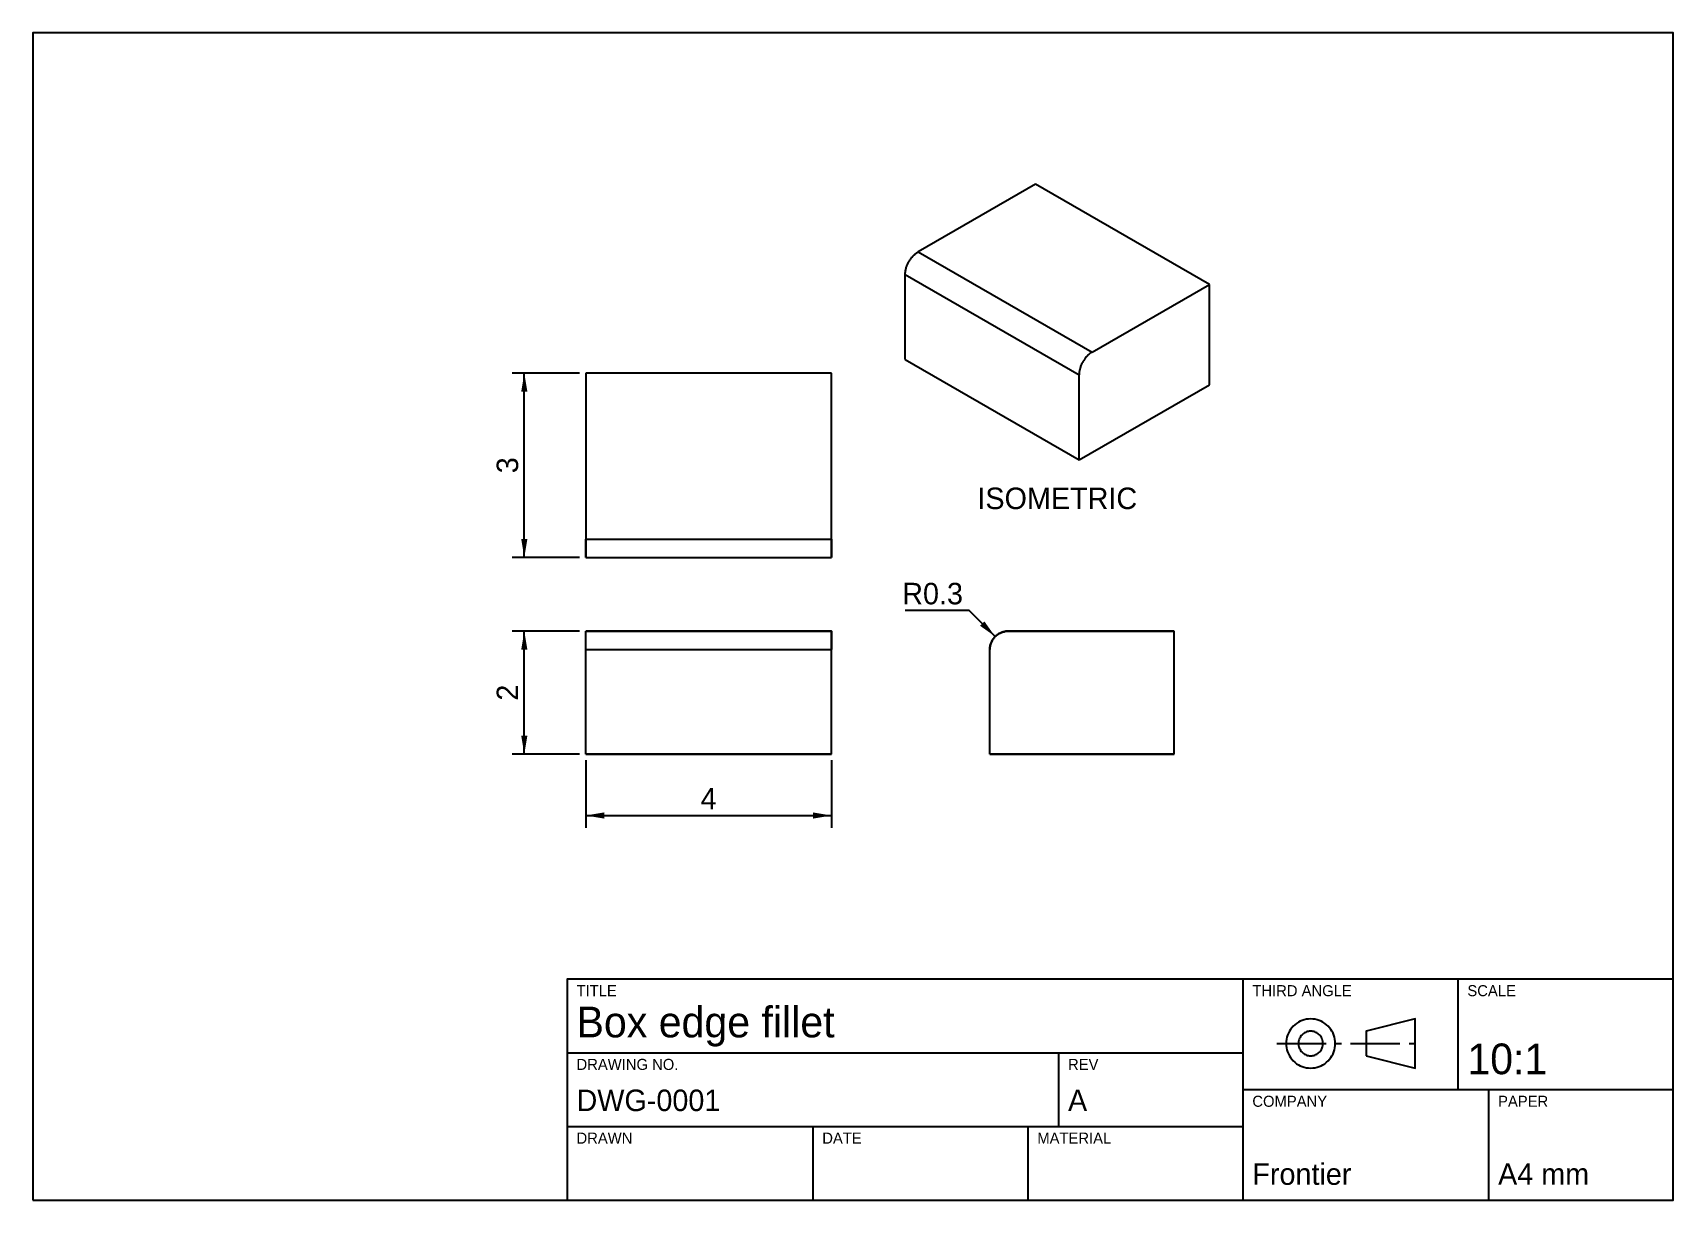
# Model space of a CAD drawing. Extents: x 20 to 287, y 10 to 200.
import ezdxf
from ezdxf.enums import TextEntityAlignment as Align

# ---------------------------------------------------------------- set-up
doc = ezdxf.new("R2010")
doc.units = 0
doc.linetypes.add('CENTER', pattern=[12, 8, -1.5, 1, -1.5])
for name, color, linetype in [('BORDER', 7, 'CONTINUOUS'), ('CENTRE', 1, 'CENTER'), ('DIMENSION', 3, 'CONTINUOUS'), ('TANGENT', 8, 'CONTINUOUS'), ('TITLE', 7, 'CONTINUOUS'), ('VISIBLE', 7, 'CONTINUOUS')]:
    doc.layers.add(name, color=color, linetype=linetype)
doc.styles.get("Standard").update_dxf_attribs({"font": 'txt', "width": 0.6})

msp = doc.modelspace()

# ---------------------------------------------------------------- linework, layer by layer
at = {"layer": 'BORDER'}
msp.add_lwpolyline([(20, 10), (287, 10), (287, 200), (20, 200), (20, 10)], dxfattribs=at)
at = {"layer": 'CENTRE'}
msp.add_line((222.5, 35.5), (246.5, 35.5), dxfattribs=at)
at = {"layer": 'DIMENSION'}
for p, q in [((109, 144.61), (98, 144.61)), ((100, 114.61), (100, 144.61)), ((109, 114.61), (98, 114.61)), ((109, 102.61), (98, 102.61)), ((100, 82.61), (100, 102.61)), ((109, 82.61), (98, 82.61)), ((110, 81.61), (110, 70.61)), ((150, 81.61), (150, 70.61)), ((110, 72.61), (150, 72.61))]:
    msp.add_line(p, q, dxfattribs=at)
msp.add_lwpolyline([(176.64, 101.74), (172.4, 105.98), (162, 105.98)], dxfattribs=at)
for points in [[(100, 144.61), (99.5, 141.61), (100.5, 141.61)], [(100, 114.61), (100.5, 117.61), (99.5, 117.61)], [(176.64, 101.74), (174.88, 104.21), (174.17, 103.5)], [(100, 102.61), (99.5, 99.61), (100.5, 99.61)], [(100, 82.61), (100.5, 85.61), (99.5, 85.61)], [(110, 72.61), (113, 72.11), (113, 73.11)], [(150, 72.61), (147, 73.11), (147, 72.11)]]:
    msp.add_solid(points, dxfattribs=at)
at = {"layer": 'TANGENT'}
for p, q in [((164.12, 164.36), (192.41, 148.03)), ((162, 160.69), (190.29, 144.36)), ((110, 117.61), (150, 117.61)), ((110, 114.61), (150, 114.61)), ((110, 102.61), (150, 102.61)), ((110, 99.61), (150, 99.61))]:
    msp.add_line(p, q, dxfattribs=at)
at = {"layer": 'TITLE'}
for p, q in [((217, 10), (217, 46)), ((252, 28), (252, 46)), ((107, 34), (217, 34)), ((187, 22), (187, 34)), ((217, 28), (287, 28)), ((257, 10), (257, 28)), ((107, 22), (217, 22)), ((147, 10), (147, 22)), ((182, 10), (182, 22))]:
    msp.add_line(p, q, dxfattribs=at)
for points in [[(107, 10), (287, 10), (287, 46), (107, 46), (107, 10)], [(232, 35.5), (231.98, 35.85), (231.94, 36.19), (231.86, 36.54), (231.76, 36.87), (231.63, 37.19), (231.46, 37.5), (231.28, 37.79), (231.06, 38.07), (230.83, 38.33), (230.57, 38.56), (230.29, 38.78), (230, 38.96), (229.69, 39.13), (229.37, 39.26), (229.04, 39.36), (228.69, 39.44), (228.35, 39.48), (228, 39.5), (227.65, 39.48), (227.31, 39.44), (226.96, 39.36), (226.63, 39.26), (226.31, 39.13), (226, 38.96), (225.71, 38.78), (225.43, 38.56), (225.17, 38.33), (224.94, 38.07), (224.72, 37.79), (224.54, 37.5), (224.37, 37.19), (224.24, 36.87), (224.14, 36.54), (224.06, 36.19), (224.02, 35.85), (224, 35.5), (224.02, 35.15), (224.06, 34.81), (224.14, 34.46), (224.24, 34.13), (224.37, 33.81), (224.54, 33.5), (224.72, 33.21), (224.94, 32.93), (225.17, 32.67), (225.43, 32.44), (225.71, 32.22), (226, 32.04), (226.31, 31.87), (226.63, 31.74), (226.96, 31.64), (227.31, 31.56), (227.65, 31.52), (228, 31.5), (228.35, 31.52), (228.69, 31.56), (229.04, 31.64), (229.37, 31.74), (229.69, 31.87), (230, 32.04), (230.29, 32.22), (230.57, 32.44), (230.83, 32.67), (231.06, 32.93), (231.28, 33.21), (231.46, 33.5), (231.63, 33.81), (231.76, 34.13), (231.86, 34.46), (231.94, 34.81), (231.98, 35.15), (232, 35.5)], [(230, 35.5), (229.99, 35.67), (229.97, 35.85), (229.93, 36.02), (229.88, 36.18), (229.81, 36.35), (229.73, 36.5), (229.64, 36.65), (229.53, 36.79), (229.41, 36.91), (229.29, 37.03), (229.15, 37.14), (229, 37.23), (228.85, 37.31), (228.68, 37.38), (228.52, 37.43), (228.35, 37.47), (228.17, 37.49), (228, 37.5), (227.83, 37.49), (227.65, 37.47), (227.48, 37.43), (227.32, 37.38), (227.15, 37.31), (227, 37.23), (226.85, 37.14), (226.71, 37.03), (226.59, 36.91), (226.47, 36.79), (226.36, 36.65), (226.27, 36.5), (226.19, 36.35), (226.12, 36.18), (226.07, 36.02), (226.03, 35.85), (226.01, 35.67), (226, 35.5), (226.01, 35.33), (226.03, 35.15), (226.07, 34.98), (226.12, 34.82), (226.19, 34.65), (226.27, 34.5), (226.36, 34.35), (226.47, 34.21), (226.59, 34.09), (226.71, 33.97), (226.85, 33.86), (227, 33.77), (227.15, 33.69), (227.32, 33.62), (227.48, 33.57), (227.65, 33.53), (227.83, 33.51), (228, 33.5), (228.17, 33.51), (228.35, 33.53), (228.52, 33.57), (228.68, 33.62), (228.85, 33.69), (229, 33.77), (229.15, 33.86), (229.29, 33.97), (229.41, 34.09), (229.53, 34.21), (229.64, 34.35), (229.73, 34.5), (229.81, 34.65), (229.88, 34.82), (229.93, 34.98), (229.97, 35.15), (229.99, 35.33), (230, 35.5)], [(237, 33.5), (245, 31.5), (245, 39.5), (237, 37.5), (237, 33.5)]]:
    msp.add_lwpolyline(points, dxfattribs=at)
at = {"layer": 'VISIBLE'}
for p, q in [((183.21, 175.39), (164.12, 164.36)), ((211.5, 159.06), (183.21, 175.39)), ((162, 146.81), (162, 160.69)), ((192.41, 148.03), (211.5, 159.06)), ((211.5, 142.73), (211.5, 159.06)), ((150, 144.61), (110, 144.61)), ((110, 144.61), (110, 117.61)), ((110, 144.61), (110, 114.61)), ((150, 144.61), (110, 144.61)), ((150, 117.61), (150, 144.61)), ((150, 114.61), (150, 144.61)), ((162, 146.81), (190.29, 130.48)), ((190.29, 130.48), (190.29, 144.36)), ((190.29, 130.48), (211.5, 142.73)), ((110, 114.61), (150, 114.61)), ((150, 102.61), (110, 102.61)), ((110, 82.61), (110, 102.61)), ((150, 82.61), (150, 102.61)), ((205.77, 102.61), (178.77, 102.61)), ((178.77, 102.61), (205.77, 102.61)), ((205.77, 82.61), (205.77, 102.61)), ((205.77, 82.61), (205.77, 102.61)), ((110, 82.61), (110, 99.61)), ((150, 82.61), (150, 99.61)), ((175.77, 82.61), (175.77, 99.61)), ((175.77, 82.61), (175.77, 99.61)), ((150, 82.61), (110, 82.61)), ((110, 82.61), (150, 82.61)), ((205.77, 82.61), (175.77, 82.61)), ((175.77, 82.61), (205.77, 82.61))]:
    msp.add_line(p, q, dxfattribs=at)
for points in [[(162, 160.69), (162, 160.8), (162.01, 160.92), (162.02, 161.04), (162.04, 161.16), (162.04, 161.19), (162.06, 161.28), (162.08, 161.41), (162.11, 161.53), (162.14, 161.66), (162.16, 161.72), (162.18, 161.78), (162.22, 161.91), (162.27, 162.04), (162.32, 162.16), (162.36, 162.26), (162.37, 162.29), (162.43, 162.41), (162.49, 162.54), (162.55, 162.66), (162.62, 162.78), (162.69, 162.9), (162.77, 163.02), (162.84, 163.13), (162.92, 163.24), (162.94, 163.27), (163.01, 163.35), (163.09, 163.46), (163.18, 163.56), (163.27, 163.66), (163.31, 163.71), (163.36, 163.76), (163.45, 163.85), (163.54, 163.93), (163.64, 164.02), (163.71, 164.08), (163.73, 164.1), (163.83, 164.17), (163.93, 164.24), (164.02, 164.3), (164.12, 164.36)], [(192.41, 148.03), (192.31, 147.97), (192.21, 147.91), (192.11, 147.84), (192.02, 147.77), (191.99, 147.75), (191.92, 147.69), (191.83, 147.6), (191.73, 147.52), (191.64, 147.43), (191.6, 147.38), (191.55, 147.33), (191.46, 147.23), (191.37, 147.13), (191.29, 147.02), (191.23, 146.94), (191.21, 146.91), (191.13, 146.8), (191.05, 146.69), (190.98, 146.57), (190.91, 146.45), (190.84, 146.33), (190.77, 146.21), (190.71, 146.08), (190.66, 145.96), (190.64, 145.93), (190.6, 145.83), (190.55, 145.71), (190.51, 145.58), (190.47, 145.45), (190.45, 145.39), (190.43, 145.33), (190.4, 145.2), (190.37, 145.08), (190.34, 144.95), (190.33, 144.86), (190.32, 144.83), (190.31, 144.71), (190.29, 144.59), (190.29, 144.47), (190.29, 144.36)], [(110, 114.61), (110, 114.62), (110, 114.63), (110, 114.64), (110, 114.67), (110, 114.69), (110, 114.72), (110, 114.73), (110, 114.77), (110, 114.82), (110, 114.87), (110, 114.93), (110, 114.99), (110, 115.02), (110, 115.06), (110, 115.14), (110, 115.22), (110, 115.31), (110, 115.4), (110, 115.49), (110, 115.59), (110, 115.7), (110, 115.81), (110, 115.92), (110, 116.04), (110, 116.11), (110, 116.15), (110, 116.28), (110, 116.4), (110, 116.53), (110, 116.66), (110, 116.79), (110, 116.84), (110, 116.93), (110, 117.06), (110, 117.2), (110, 117.34), (110, 117.48), (110, 117.61)], [(150, 117.61), (150, 117.48), (150, 117.34), (150, 117.2), (150, 117.06), (150, 116.93), (150, 116.84), (150, 116.79), (150, 116.66), (150, 116.53), (150, 116.4), (150, 116.28), (150, 116.15), (150, 116.11), (150, 116.04), (150, 115.92), (150, 115.81), (150, 115.7), (150, 115.59), (150, 115.49), (150, 115.4), (150, 115.31), (150, 115.22), (150, 115.14), (150, 115.06), (150, 115.02), (150, 114.99), (150, 114.93), (150, 114.87), (150, 114.82), (150, 114.77), (150, 114.73), (150, 114.72), (150, 114.69), (150, 114.67), (150, 114.64), (150, 114.63), (150, 114.62), (150, 114.61)], [(110, 99.61), (110, 99.75), (110, 99.89), (110, 100.03), (110, 100.17), (110, 100.3), (110, 100.39), (110, 100.44), (110, 100.57), (110, 100.7), (110, 100.83), (110, 100.95), (110, 101.07), (110, 101.11), (110, 101.19), (110, 101.31), (110, 101.42), (110, 101.53), (110, 101.64), (110, 101.74), (110, 101.83), (110, 101.92), (110, 102.01), (110, 102.09), (110, 102.17), (110, 102.21), (110, 102.24), (110, 102.3), (110, 102.36), (110, 102.41), (110, 102.46), (110, 102.5), (110, 102.51), (110, 102.53), (110, 102.56), (110, 102.59), (110, 102.6), (110, 102.61), (110, 102.61)], [(150, 102.61), (150, 102.61), (150, 102.6), (150, 102.59), (150, 102.56), (150, 102.53), (150, 102.51), (150, 102.5), (150, 102.46), (150, 102.41), (150, 102.36), (150, 102.3), (150, 102.24), (150, 102.21), (150, 102.17), (150, 102.09), (150, 102.01), (150, 101.92), (150, 101.83), (150, 101.74), (150, 101.64), (150, 101.53), (150, 101.42), (150, 101.31), (150, 101.19), (150, 101.11), (150, 101.07), (150, 100.95), (150, 100.83), (150, 100.7), (150, 100.57), (150, 100.44), (150, 100.39), (150, 100.3), (150, 100.17), (150, 100.03), (150, 99.89), (150, 99.75), (150, 99.61)], [(175.77, 99.61), (175.77, 99.75), (175.78, 99.89), (175.79, 100.03), (175.81, 100.14), (175.82, 100.17), (175.84, 100.3), (175.88, 100.44), (175.92, 100.57), (175.95, 100.64), (175.97, 100.7), (176.02, 100.83), (176.08, 100.95), (176.14, 101.07), (176.17, 101.11), (176.21, 101.19), (176.29, 101.31), (176.37, 101.42), (176.46, 101.53), (176.47, 101.54), (176.55, 101.64), (176.64, 101.74), (176.74, 101.83), (176.84, 101.91), (176.85, 101.92), (176.96, 102.01), (177.07, 102.09), (177.19, 102.17), (177.27, 102.21), (177.31, 102.24), (177.43, 102.3), (177.55, 102.36), (177.68, 102.41), (177.74, 102.43), (177.81, 102.46), (177.94, 102.5), (178.08, 102.53), (178.21, 102.56), (178.24, 102.57), (178.35, 102.59), (178.49, 102.6), (178.63, 102.61), (178.77, 102.61)], [(178.77, 102.61), (178.63, 102.61), (178.49, 102.6), (178.35, 102.59), (178.24, 102.57), (178.21, 102.56), (178.08, 102.53), (177.94, 102.5), (177.81, 102.46), (177.74, 102.43), (177.68, 102.41), (177.55, 102.36), (177.43, 102.3), (177.31, 102.24), (177.27, 102.21), (177.19, 102.17), (177.07, 102.09), (176.96, 102.01), (176.85, 101.92), (176.84, 101.91), (176.74, 101.83), (176.64, 101.74), (176.55, 101.64), (176.47, 101.54), (176.46, 101.53), (176.37, 101.42), (176.29, 101.31), (176.21, 101.19), (176.17, 101.11), (176.14, 101.07), (176.08, 100.95), (176.02, 100.83), (175.97, 100.7), (175.95, 100.64), (175.92, 100.57), (175.88, 100.44), (175.84, 100.3), (175.82, 100.17), (175.81, 100.14), (175.79, 100.03), (175.78, 99.89), (175.77, 99.75), (175.77, 99.61)]]:
    msp.add_lwpolyline(points, dxfattribs=at)

# ---------------------------------------------------------------- texts
at = {"layer": 'DIMENSION'}
for s, p in [('3', (99, 129.61)), ('2', (99, 92.61))]:
    msp.add_text(s, height=3.5, rotation=90, dxfattribs=at).set_placement(p, align=Align.CENTER)
msp.add_text('R0.3', height=3.5, dxfattribs=at).set_placement((171.4, 106.98), align=Align.RIGHT)
msp.add_text('4', height=3.5, dxfattribs=at).set_placement((130, 73.61), align=Align.CENTER)
at = {"layer": 'TITLE'}
msp.add_text('ISOMETRIC', height=3.5, dxfattribs=at).set_placement((186.75, 122.48), align=Align.CENTER)
for s, height, p in [('TITLE', 1.8, (108.5, 43.2)), ('THIRD ANGLE', 1.8, (218.5, 43.2)), ('SCALE', 1.8, (253.5, 43.2)), ('Box edge fillet', 5, (108.5, 36.5)), ('10:1', 5, (253.5, 30.5)), ('DRAWING NO.', 1.8, (108.5, 31.2)), ('REV', 1.8, (188.5, 31.2)), ('DWG-0001', 3.5, (108.5, 24.5)), ('A', 3.5, (188.5, 24.5)), ('COMPANY', 1.8, (218.5, 25.2)), ('PAPER', 1.8, (258.5, 25.2)), ('DRAWN', 1.8, (108.5, 19.2)), ('DATE', 1.8, (148.5, 19.2)), ('MATERIAL', 1.8, (183.5, 19.2)), ('Frontier', 3.5, (218.5, 12.5)), ('A4 mm', 3.5, (258.5, 12.5))]:
    msp.add_text(s, height=height, dxfattribs=at).set_placement(p)

doc.saveas('drawing.dxf')
